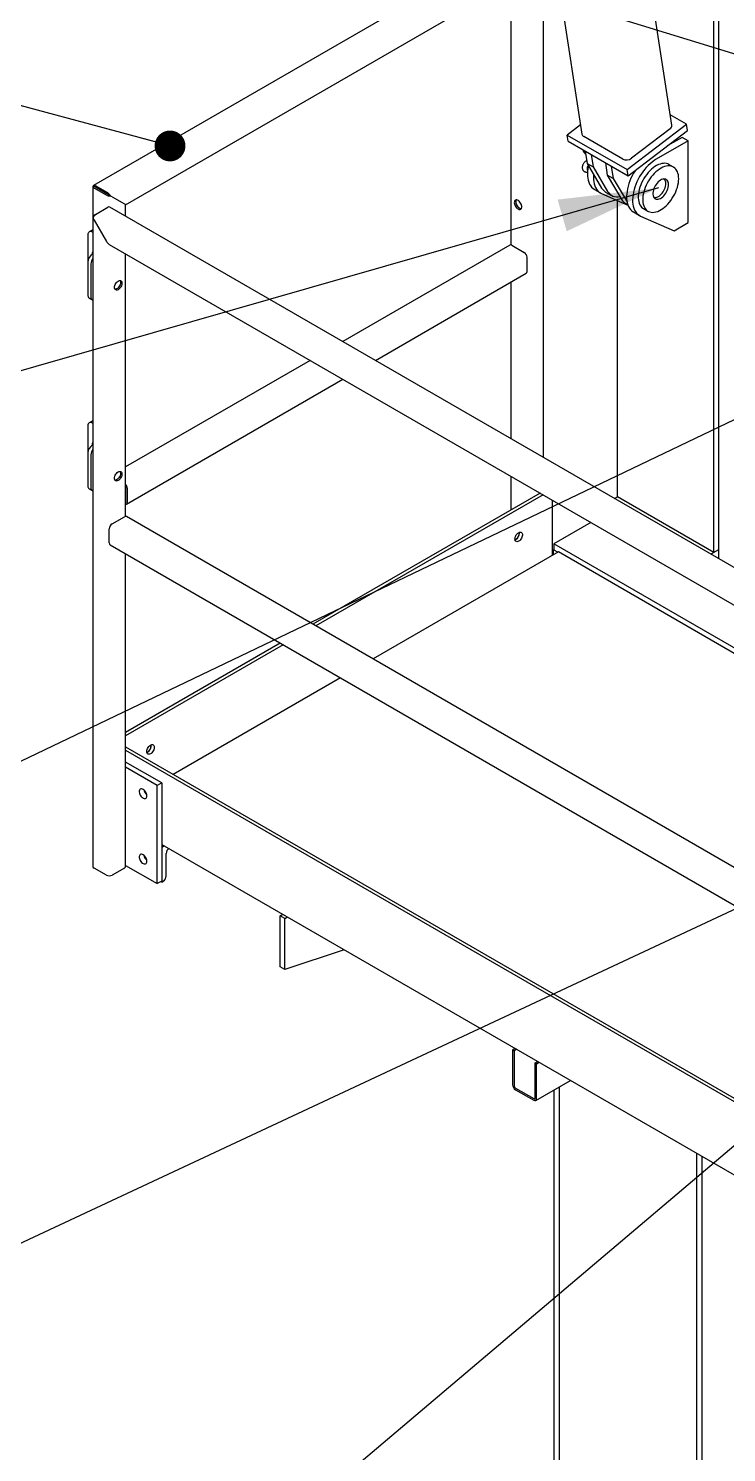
# Model space of a CAD drawing. Header units: millimetres. Extents: x 1293 to 41893, y 1011 to 26911.
# Drawn here: x 2385 to 3081, y 22349 to 23770 of the extents above; entities that cross this region are included whole.
import ezdxf

# ---------------------------------------------------------------- set-up
doc = ezdxf.new("R2010")
doc.units = ezdxf.units.MM
doc.header["$LTSCALE"] = 50
doc.layers.add('CAPA_1', color=7, linetype='Continuous')
doc.layers.add('STRUC', color=4, linetype='Continuous')
doc.dimstyles.new('SLDDIMSTYLE2', dxfattribs={"dimtxt": 0.18, "dimasz": 30.769231, "dimexe": 0, "dimexo": 0.0625, "dimgap": 0, "dimtad": 0, "dimtih": 1, "dimtoh": 1, "dimdec": 0, "dimrnd": 1e-09, "dimzin": 0, "dimdsep": 46, "dimtxsty": 'Standard', "dimblk1": 'DOT', "dimblk2": 'DOT', "dimsah": 1, "dimcen": 0.09, "dimadec": 0, "dimazin": 0, "dimtfac": 30.769231, "dimtdec": 0, "dimtofl": 0, "dimtmove": 0, "dimatfit": 3, "dimldrblk": 'DOT', "dimfxl": 1, "dimfrac": 2, "dimtolj": 1, "dimtzin": 0, "dimarcsym": 0})
doc.dimstyles.new('SLDDIMSTYLE3', dxfattribs={"dimtxt": 0.18, "dimasz": 100, "dimexe": 0, "dimexo": 0.0625, "dimgap": 0, "dimtad": 0, "dimtih": 1, "dimtoh": 1, "dimdec": 0, "dimrnd": 1e-09, "dimzin": 0, "dimdsep": 46, "dimtxsty": 'Standard', "dimsah": 1, "dimcen": 0.09, "dimadec": 0, "dimazin": 0, "dimtfac": 100, "dimtdec": 0, "dimtofl": 0, "dimtmove": 0, "dimatfit": 3, "dimfxl": 1, "dimfrac": 2, "dimtolj": 1, "dimtzin": 0, "dimarcsym": 0})

# ---------------------------------------------------------------- blocks, each defined once
blk = doc.blocks.new('_Dot')
at = {"color": 0, "linetype": 'ByBlock', "lineweight": -2}
blk.add_line((-0.5, 0), (-1, 0), dxfattribs=at)
at = {"color": 0, "linetype": 'ByBlock', "const_width": 0.5}
blk.add_lwpolyline([(-0.25, 0, 1), (0.25, 0, 1)], format="xyb", close=True, dxfattribs=at)

msp = doc.modelspace()

# ---------------------------------------------------------------- linework, layer by layer
at = {"color": 7, "linetype": 'Continuous', "lineweight": 25}
for p, q in [((3026.8469729, 23673.7826044), (2852.8069611, 24797.1202781)), ((2763.1204524, 24787.1301337), (2936.9962821, 23664.8521708)), ((3068.6507595, 23247.2816142), (3068.6507595, 24330.801838)), ((2881.6793887, 23863.0135978), (2449.5079805, 23613.5263544)), ((2898.5515309, 23342.1705656), (2898.5515309, 23853.2732151)), ((2481.466953, 23594.3864309), (2882.2740523, 23825.7674442)), ((2865.9972342, 23816.3710372), (2865.9972342, 23554.2642814)), ((3073.2681452, 23818.5595422), (3073.2681452, 23241.3088111)), ((3041.3943465, 23674.6905565), (3025.2635684, 23684.0026565)), ((2935.5770597, 23674.0125122), (2922.4489085, 23663.9442187)), ((2982.3172827, 23629.382942), (3041.3943465, 23674.6905565)), ((2983.2874515, 23623.1210073), (3042.3645153, 23668.4286218)), ((3025.0572075, 23670.2087901), (2986.6807468, 23640.7769637)), ((3042.3645153, 23668.4286218), (3041.3943465, 23674.6905565)), ((2923.4190774, 23657.682284), (2922.4489085, 23663.9442187)), ((2922.4489085, 23663.9442187), (2982.3172827, 23629.382942)), ((2923.4190774, 23657.682284), (2983.2874515, 23623.1210073)), ((2977.7360499, 23639.9688391), (2938.8455541, 23662.4198445)), ((3043.1223191, 23658.150035), (3011.198805, 23639.7209826)), ((3037.1354817, 23661.6061627), (3022.3060999, 23653.0453428)), ((3026.1504386, 23655.2646323), (3026.2449531, 23656.0661437)), ((3043.1223191, 23658.150035), (3037.1354817, 23661.6061627)), ((3043.1223191, 23576.4959538), (3043.1223191, 23658.150035)), ((2939.0031519, 23646.8748356), (2940.7535554, 23644.9823959)), ((2940.2953592, 23647.9398139), (2942.2051404, 23635.6131707)), ((2946.2821966, 23644.4836862), (2948.1919778, 23632.157043)), ((2942.2051404, 23635.6131707), (2948.1919778, 23632.157043)), ((2942.2051404, 23635.6131707), (2956.7479048, 23610.9995551)), ((2948.1919778, 23632.157043), (2962.7347422, 23607.5434275)), ((2960.4243323, 23636.3196051), (2962.3341134, 23623.9929619)), ((2966.4111697, 23632.8634774), (2968.3209508, 23620.5368342)), ((2983.2874515, 23623.1210073), (2982.3172827, 23629.382942)), ((3028.3879009, 23631.9085009), (3023.8977729, 23634.5005966)), ((2448.9126564, 23612.4954134), (2448.9126564, 22933.9266063)), ((2466.2416453, 23603.178757), (2449.0511338, 23613.102628)), ((2462.3161227, 23603.7859716), (2450.1029744, 23610.8364721)), ((2463.7529637, 23606.2746532), (2451.5398154, 23613.3251537)), ((2968.3209508, 23620.5368342), (2962.3341134, 23623.9929619)), ((2962.3341134, 23623.9929619), (2976.8768779, 23599.3793464)), ((2968.3209508, 23620.5368342), (2982.1174182, 23597.1863257)), ((2468.0634867, 23602.1267607), (2480.276635, 23595.0739682)), ((2949.5615015, 23609.5964381), (2955.5483389, 23606.1403104)), ((2956.6139499, 23605.5992111), (2983.0451163, 23593.9108943)), ((2960.6561231, 23607.0405469), (2966.6429605, 23603.5844192)), ((2972.6218874, 23302.7179021), (2972.6218874, 23598.5202256)), ((2450.1029744, 23583.9200409), (2451.5031821, 23584.7283636)), ((2451.5398154, 23584.7497812), (2463.7529637, 23591.8002816)), ((4389.6861143, 22481.3568935), (2465.7847986, 23592.0014824)), ((2481.466953, 23582.9483673), (2481.466953, 23594.3864309)), ((2980.7850961, 23595.4203381), (2982.9477646, 23594.1718561)), ((2988.5466553, 23587.0907878), (2994.5334927, 23583.6346601)), ((2995.5991038, 23583.0935608), (3028.9801835, 23568.3318727)), ((2998.499837, 23590.5053144), (3002.9899651, 23587.9132187)), ((2448.2331516, 23568.9493256), (2445.2397329, 23567.2212618)), ((2448.2331516, 23568.9493256), (2448.9126564, 23569.2067918)), ((2450.1029744, 23578.9429474), (2462.3161227, 23557.7891541)), ((3028.9801835, 23568.3318727), (3043.1223191, 23576.4959538)), ((2443.8587501, 23564.1689631), (2443.8587501, 23504.2937269)), ((2448.9126564, 23566.6950105), (2448.5727953, 23566.8912081)), ((2465.190135, 23554.7553288), (4357.7271418, 22462.2169701)), ((2865.1557174, 23554.0763877), (2698.3179125, 23457.762973)), ((2867.1875523, 23553.875187), (2879.4007006, 23546.8246866)), ((2448.5727953, 23545.1203251), (2448.9126564, 23545.3165227)), ((2481.466953, 23283.252166), (2481.466953, 23545.3589217)), ((2882.2743826, 23527.7440305), (2882.2743826, 23541.8473234)), ((2446.8521688, 23535.2272955), (2446.8521688, 23502.565663)), ((2730.8748549, 23438.9682503), (2881.4325355, 23525.8833492)), ((2865.9972342, 23516.9727395), (2865.9972342, 23360.963761)), ((2445.2397329, 23501.2414282), (2448.2331516, 23499.5133643)), ((2665.7609701, 23438.9682503), (2481.466953, 23332.5775788)), ((2482.3084698, 23295.4739305), (2698.3179125, 23420.1735275)), ((2443.8587501, 23373.6427736), (2443.8587501, 23313.7675374)), ((2448.2331516, 23378.4231362), (2445.2397329, 23376.6950724)), ((2448.2331516, 23378.4231362), (2448.9126564, 23378.6806024)), ((2448.9126564, 23376.1688211), (2448.5727953, 23376.3650187)), ((2448.5727953, 23354.5941357), (2448.9126564, 23354.7903333)), ((2446.8521688, 23344.7011061), (2446.8521688, 23312.0394736)), ((2481.713476, 23298.1640825), (2481.713476, 23312.2673754)), ((2865.9972342, 23323.3743155), (2865.9972342, 23289.6509805)), ((2445.2397329, 23310.7152387), (2448.2331516, 23308.9871749)), ((2483.1503169, 23311.4379047), (2483.1503169, 23297.3346118)), ((2895.2056638, 23306.512648), (2668.4479773, 23175.6082219)), ((2898.1990825, 23304.7845841), (2671.441396, 23173.8801581)), ((2907.343675, 23299.5055233), (2907.343675, 23244.12914)), ((2969.6885954, 23301.1040124), (2972.6218874, 23302.7973658)), ((3068.6507595, 23247.2816142), (2972.6218874, 23302.7179021)), ((2465.1898047, 23256.7319151), (2465.1898047, 23270.835208)), ((2468.0634867, 23275.8125711), (2480.276635, 23282.8630716)), ((3403.3198991, 22751.3756915), (2482.3084698, 23283.0642723)), ((2870.9748162, 23260.1962658), (2870.2898094, 23259.8738429)), ((2874.7142326, 23266.6758467), (2874.6508001, 23267.4314629)), ((2466.0316518, 23254.8712338), (3402.4783823, 22714.2720433)), ((2481.466953, 22933.9266063), (2481.466953, 23245.9606241)), ((2913.5544295, 23247.7145323), (2728.54854, 23140.9129056)), ((3403.3198991, 22964.9789449), (2913.5544295, 23247.7145323)), ((3073.2681452, 23249.8677105), (3065.8551177, 23245.5882608)), ((3073.2681452, 23249.9471742), (3068.6507595, 23247.2816142)), ((2635.8910349, 23156.8134991), (2481.466953, 23067.6663742)), ((2638.8844536, 23155.0854353), (2481.466953, 23064.2102466)), ((2695.9915976, 23122.1181828), (2529.0380334, 23025.7379417)), ((2481.466953, 23053.2001418), (3403.3198991, 22521.0257637)), ((2481.466953, 23049.7440141), (3403.3198991, 22517.569636)), ((2503.4324965, 23048.0186009), (2502.7541906, 23047.6986127)), ((2507.1742698, 23054.4995425), (2507.1187333, 23055.2091654)), ((2517.5746321, 23017.2229611), (2481.466953, 23038.0674805)), ((2513.084504, 23014.6308653), (2481.466953, 23032.883289)), ((2517.5746321, 23017.2229611), (2513.084504, 23014.6308653)), ((2513.084504, 22916.6459679), (2513.084504, 23014.6308653)), ((2517.5746321, 23017.2229611), (2517.5746321, 22918.2854327)), ((2517.5746321, 22955.8894029), (3403.3198991, 22444.5595442)), ((2520.2051019, 22954.370865), (2517.5746321, 22952.8523271)), ((2522.0647601, 22924.3342179), (2522.0647601, 22946.8026992)), ((2462.3161227, 22925.2171645), (2450.1029744, 22932.267665)), ((2480.276635, 22932.267665), (2468.0634867, 22925.2171645)), ((2481.466953, 22934.8983916), (2513.084504, 22916.6459679)), ((2517.5746321, 22919.2380637), (2513.084504, 22916.6459679)), ((2517.5746321, 22918.2854327), (2516.7495401, 22918.7617482)), ((2517.5746321, 22918.2854327), (2519.0713414, 22919.1494646)), ((2635.8735966, 22884.5597885), (2638.5040664, 22886.0783264)), ((2640.3637246, 22881.9676928), (2635.8735966, 22884.5597885)), ((2635.8735966, 22833.5804238), (2635.8735966, 22884.5597885)), ((2640.3637246, 22881.9676928), (2642.9941945, 22883.4862307)), ((2640.3637246, 22830.9883281), (2640.3637246, 22881.9676928)), ((2699.7883383, 22850.6996693), (2640.3637246, 22830.9883281)), ((2640.3637246, 22830.9883281), (2635.8735966, 22833.5804238)), ((2870.4940162, 22752.1533791), (2867.8635464, 22750.6348412)), ((2867.8635464, 22750.6348412), (2867.8635464, 22715.9296792)), ((2867.8635464, 22750.6348412), (2869.3003873, 22749.8053705)), ((2871.9308572, 22751.3239085), (2869.3003873, 22749.8053705)), ((2869.3003873, 22749.8053705), (2869.3003873, 22715.1002086)), ((2890.374055, 22737.6398011), (2893.0045249, 22739.1583391)), ((2890.374055, 22737.6398011), (2891.810896, 22736.8103305)), ((2890.374055, 22702.9346392), (2890.374055, 22737.6398011)), ((2891.810896, 22736.8103305), (2894.4413659, 22738.3288684)), ((2891.810896, 22702.1051685), (2891.810896, 22736.8103305)), ((2890.9690489, 22700.2444872), (2925.690823, 22720.2889408)), ((2870.7372283, 22712.611527), (2888.9372141, 22702.1048989)), ((2870.7372283, 22710.9523161), (2888.9372141, 22700.445688))]:
    msp.add_line(p, q, dxfattribs=at)
at = {"color": 7, "linetype": 'Continuous', "lineweight": 25, "flags": 128}
for points in [[(3011.198805, 23639.7209826), (3009.1656056, 23638.4457876), (3007.1475637, 23636.9771911), (3005.1597233, 23635.3261412), (3003.2169038, 23633.5049465), (3001.3335887, 23631.5271838), (2999.5238179, 23629.4075972), (2997.8010831, 23627.1619879), (2996.1782272, 23624.8070967), (2994.6673483, 23622.3604793), (2993.2797101, 23619.8403749), (2992.0256571, 23617.2655707), (2990.9145383, 23614.6552616), (2989.9546369, 23612.0289073), (2989.1531089, 23609.4060869), (2988.5159297, 23606.8063534), (2988.0478493, 23604.2490876), (2987.7523573, 23601.7533537), (2987.6316565, 23599.3377571), (2987.6866468, 23597.0203059), (2987.9169181, 23594.8182765), (2988.3207539, 23592.7480849), (2988.8951436, 23590.8251641), (2989.6358051, 23589.0638493), (2990.5372169, 23587.4772711), (2991.592659, 23586.0772571), (2992.7942632, 23584.8742444), (2994.1330717, 23583.8772014), (2995.5991038, 23583.0935608)], [(2943.4553365, 23633.4972148), (2943.2138576, 23633.1736367), (2942.7459476, 23632.3777231), (2942.4127912, 23631.539364), (2942.237391, 23630.7164441), (2942.2318575, 23629.9657817), (2942.3965729, 23629.3392063), (2942.7201644, 23628.8799798), (2942.8832725, 23628.7545794)], [(2943.6365868, 23633.190449), (2943.5439384, 23632.7681314), (2943.075858, 23630.2108656), (2942.780366, 23627.7151317), (2942.6596652, 23625.2995351), (2942.7146555, 23622.9820839), (2942.9449268, 23620.7800545), (2943.3487626, 23618.7098629), (2943.9231523, 23616.786942), (2944.6638138, 23615.0256273), (2945.5652256, 23613.439049), (2946.6206677, 23612.0390351), (2947.822272, 23610.8360224), (2949.1610805, 23609.8389793), (2949.5615015, 23609.5964381)], [(2990.3936005, 23628.570883), (2990.1913898, 23628.2632244), (2988.6805109, 23625.816607), (2987.2928727, 23623.2965026), (2986.0388197, 23620.7216984), (2984.9277008, 23618.1113893), (2983.9677995, 23615.485035), (2983.1662715, 23612.8622146), (2982.5290923, 23610.2624811), (2982.0610119, 23607.7052153), (2981.7655199, 23605.2094814), (2981.6448191, 23602.7938848), (2981.6998094, 23600.4764336), (2981.9300807, 23598.2744042), (2982.3339165, 23596.2042126), (2982.9083061, 23594.2812918), (2983.6489677, 23592.519977), (2984.5503794, 23590.9333987), (2985.6058216, 23589.5333848), (2986.8074258, 23588.3303721), (2988.1462343, 23587.3333291), (2988.5466553, 23587.0907878)], [(3023.8977729, 23634.5005966), (3022.7805014, 23635.040939), (3021.4015388, 23635.4616662), (3019.927316, 23635.6680341), (3018.3715974, 23635.6581159), (3016.7489085, 23635.4320042), (3015.0743997, 23634.9918101), (3013.3637055, 23634.3416437), (3011.6327982, 23633.4875753), (3009.8978388, 23632.4375792), (3008.1750263, 23631.2014588), (3006.4804459, 23629.7907556), (3004.8299195, 23628.2186408), (3003.2388578, 23626.499793), (3001.7221159, 23624.6502604), (3000.2938553, 23622.6873117), (2998.9674113, 23620.6292744), (2997.7551685, 23618.4953639), (2996.6684453, 23616.3055039), (2995.7173882, 23614.0801405), (2994.9108769, 23611.8400513), (2994.2564416, 23609.6061516), (2993.7601926, 23607.3992984), (2993.4267632, 23605.2400968), (2993.2592665, 23603.1487065), (2993.2592665, 23601.1446543), (2993.4267632, 23599.2466515), (2993.7601926, 23597.4724193), (2994.2564416, 23595.8385231), (2994.9108769, 23594.3602182), (2995.7173882, 23593.0513072), (2996.6684453, 23591.924011), (2997.7551685, 23590.9888549), (2998.499837, 23590.5053144)], [(3033.6494453, 23620.2792428), (3033.565599, 23622.2325513), (3033.3148432, 23624.0708155), (3032.899519, 23625.776872), (3032.3235041, 23627.3347918), (3031.5921768, 23628.7300291), (3030.7123652, 23629.9495568), (3029.6922838, 23630.9819886), (3028.5414569, 23631.817685), (3027.2706295, 23632.4488433), (3025.8916669, 23632.8695705), (3024.4174441, 23633.0759383), (3022.8617255, 23633.0660201), (3021.2390365, 23632.8399084), (3019.5645277, 23632.3997143), (3017.8538335, 23631.7495479), (3016.1229263, 23630.8954795), (3014.3879669, 23629.8454834), (3012.6651543, 23628.6093631), (3010.9705739, 23627.1986598), (3009.3200476, 23625.6265451), (3007.7289858, 23623.9076972), (3006.2122439, 23622.0581646), (3004.7839834, 23620.095216), (3003.4575393, 23618.0371787), (3002.2452966, 23615.9032682), (3001.1585734, 23613.7134081), (3000.2075163, 23611.4880447), (2999.401005, 23609.2479556), (2998.7465696, 23607.0140558), (2998.2503206, 23604.8072027), (2997.9168912, 23602.648001), (2997.7493946, 23600.5566108), (2997.7493946, 23598.5525586), (2997.9168912, 23596.6545558), (2998.2503206, 23594.8803235), (2998.7465696, 23593.2464274), (2999.401005, 23591.7681225), (3000.2075163, 23590.4592115), (3001.1585734, 23589.3319153), (3002.2452966, 23588.3967591), (3003.4575393, 23587.6624743), (3004.7839834, 23587.1359167), (3006.2122439, 23586.8220026), (3007.7289858, 23586.7236629), (3009.3200476, 23586.8418159), (3010.9705739, 23587.1753582), (3012.6651543, 23587.7211759), (3014.3879669, 23588.4741726), (3016.1229263, 23589.4273179), (3017.8538335, 23590.5717126), (3019.5645277, 23591.8966716), (3021.2390365, 23593.3898242), (3022.8617255, 23595.0372293), (3024.4174441, 23596.8235055), (3025.8916669, 23598.7319748), (3027.2706295, 23600.7448184), (3028.5414569, 23602.8432427), (3029.6922838, 23605.0076556), (3030.7123652, 23607.2178483), (3031.5921768, 23609.4531849), (3032.3235041, 23611.6927947), (3032.899519, 23613.9157671), (3033.3148432, 23616.1013468), (3033.565599, 23618.2291275), (3033.6494453, 23620.2792428)], [(2948.7861392, 23624.4748362), (2948.7672034, 23624.259004), (2948.6465026, 23621.8434074), (2948.7014929, 23619.5259562), (2948.9317642, 23617.3239268), (2949.3356, 23615.2537352), (2949.9099897, 23613.3308144), (2950.6506512, 23611.5694996), (2951.552063, 23609.9829214), (2952.6075051, 23608.5829074), (2953.8091094, 23607.3798947), (2955.1479179, 23606.3828517), (2956.6139499, 23605.5992111)], [(3023.5496034, 23614.4487282), (3023.4658351, 23615.7220225), (3023.2163157, 23616.8714619), (3022.8063632, 23617.8725482), (3022.244715, 23618.7039449), (3021.5433417, 23619.3479323), (3020.7171918, 23619.7907848), (3019.7838733, 23620.0230639), (3018.7632783, 23620.039819), (3017.677159, 23619.8406928), (3016.548664, 23619.4299295), (3015.4018454, 23618.8162838), (3014.2611456, 23618.0128344), (3013.1508766, 23617.0367055), (3012.0947018, 23615.9087015), (3011.1151319, 23614.652864), (3010.2330445, 23613.2959589), (3009.46724, 23611.8669062), (3008.8340401, 23610.3961639), (3008.3469402, 23608.9150781), (3008.0163223, 23607.4552157), (3007.8492327, 23606.047691), (3007.8492327, 23604.7225031), (3008.0163223, 23603.5078961), (3008.3469402, 23602.429757), (3008.8340401, 23601.5110647), (3009.46724, 23600.7713995), (3010.2330445, 23600.2265259), (3011.1151319, 23599.8880572), (3012.0947018, 23599.763207), (3013.1508766, 23599.8546365), (3014.2611456, 23600.1603969), (3015.4018454, 23600.6739715), (3016.548664, 23601.3844143), (3017.677159, 23602.2765835), (3018.7632783, 23603.3314641), (3019.7838733, 23604.526573), (3020.7171918, 23605.8364387), (3021.5433417, 23607.2331436), (3022.244715, 23608.6869194), (3022.8063632, 23610.1667813), (3023.2163157, 23611.6411887), (3023.4658351, 23613.0787171), (3023.5496034, 23614.4487282)], [(3008.6620893, 23601.7989747), (3008.7779539, 23601.7569606), (3009.7020956, 23601.5628757), (3010.7098223, 23601.5842225), (3011.7786232, 23601.8205242), (3012.8846228, 23602.2665021), (3014.0031151, 23602.912194), (3015.1091148, 23603.7431761), (3016.1779156, 23604.7408855), (3017.1856424, 23605.8830353), (3018.1097841, 23607.1441115), (3018.9296969, 23608.4959439), (3019.6270655, 23609.9083348), (3020.1863116, 23611.3497336), (3020.5949428, 23612.7879419), (3020.8438307, 23614.1908326), (3020.9274158, 23615.5270672)], [(2873.2941264, 23590.0950608), (2874.0984971, 23589.7317269), (2874.8652563, 23589.5874207), (2875.5585512, 23589.6688899), (2876.1459641, 23589.9723251), (2876.6000283, 23590.483538), (2876.8995122, 23591.1786248), (2877.0304122, 23592.025084), (2876.9866077, 23592.9833362), (2876.7701468, 23594.0085746), (2876.3911511, 23595.0528601), (2875.867342, 23596.0673631), (2875.2232121, 23597.0046466), (2874.4888804, 23597.8208842), (2873.6986833, 23598.4779096), (2872.8895696, 23598.945001), (2872.0993725, 23599.2003178), (2871.3650407, 23599.2319215), (2870.7209109, 23599.0383345), (2870.1971018, 23598.6286086), (2869.8181061, 23598.0219023), (2869.6016452, 23597.2465843), (2869.5578407, 23596.3389077), (2869.6887407, 23595.3413145), (2869.9882246, 23594.300451), (2870.4422887, 23593.2649868), (2871.0297017, 23592.2833391), (2871.7229966, 23591.4014086), (2872.4897558, 23590.6604335), (2873.2941264, 23590.0950608)], [(2871.4663073, 23599.2413522), (2871.2549471, 23598.8513729), (2871.0384862, 23598.0760549), (2870.9946817, 23597.1683784), (2871.1255817, 23596.1707851), (2871.4250656, 23595.1299216), (2871.8791297, 23594.0944574), (2872.4665426, 23593.1128097), (2873.1598376, 23592.2308793), (2873.9265967, 23591.4899041), (2874.7309674, 23590.9245314)], [(2481.466953, 23594.3864309), (2481.4514883, 23594.3953932), (2481.3284756, 23594.4664839), (2481.0861879, 23594.6064389), (2480.7319869, 23594.8110055), (2480.276635, 23595.0739682)], [(2448.5727953, 23566.8912081), (2447.6531307, 23567.3175218), (2446.7688083, 23567.5182579), (2445.9538121, 23567.485702), (2445.239462, 23567.2211054), (2444.65321, 23566.7346363), (2444.2175855, 23566.0449895), (2443.9493292, 23565.1786676), (2443.8587501, 23564.1689631)], [(2470.4282874, 23511.7699168), (2470.515768, 23512.7492758), (2470.7741193, 23513.7838441), (2471.191261, 23514.8252462), (2471.7476881, 23515.8247875), (2472.4173826, 23516.7357304), (2473.1690304, 23517.5154804), (2473.9674853, 23518.1275771), (2474.7754124, 23518.5433996), (2475.5550339, 23518.7435046), (2476.2698956, 23518.7185352), (2476.8865714, 23518.4696591), (2477.3762262, 23518.0085134), (2477.7159642, 23517.3566609), (2477.8898998, 23516.5445813), (2477.8898998, 23515.6102466), (2477.7159642, 23514.5973453), (2477.3762262, 23513.5532395), (2476.8865714, 23512.5267505), (2476.2698956, 23511.5658757), (2475.5550339, 23510.7155445), (2474.7754124, 23510.0155176), (2473.9674853, 23509.4985274), (2473.1690304, 23509.1887477), (2472.4173826, 23509.1006636), (2471.7476881, 23509.2383937), (2471.191261, 23509.5954979), (2470.7741193, 23510.1552785), (2470.515768, 23510.8915607), (2470.4282874, 23511.7699168)], [(2475.9978799, 23518.7554262), (2476.2791233, 23518.1861315), (2476.4530588, 23517.3740519), (2476.4530588, 23516.4397172), (2476.2791233, 23515.4268159), (2475.9393852, 23514.3827102), (2475.4497305, 23513.3562211), (2474.8330547, 23512.3953463), (2474.1181929, 23511.5450152), (2473.3385714, 23510.8449882), (2472.5306443, 23510.327998), (2471.7321894, 23510.0182183), (2470.9805416, 23509.9301342), (2470.9054007, 23509.9340377)], [(2446.8521688, 23502.565663), (2446.9427479, 23501.5559585), (2447.2110042, 23500.6896367), (2447.6466287, 23499.9999898), (2448.2328807, 23499.5135207), (2448.9126564, 23499.2558982)], [(2448.5727953, 23376.3650187), (2447.6531307, 23376.7913324), (2446.7688083, 23376.9920684), (2445.9538121, 23376.9595126), (2445.239462, 23376.6949159), (2444.65321, 23376.2084469), (2444.2175855, 23375.5188), (2443.9493292, 23374.6524782), (2443.8587501, 23373.6427736)], [(2470.4282874, 23321.2437274), (2470.515768, 23322.2230864), (2470.7741193, 23323.2576546), (2471.191261, 23324.2990568), (2471.7476881, 23325.298598), (2472.4173826, 23326.209541), (2473.1690304, 23326.989291), (2473.9674853, 23327.6013877), (2474.7754124, 23328.0172102), (2475.5550339, 23328.2173151), (2476.2698956, 23328.1923458), (2476.8865714, 23327.9434697), (2477.3762262, 23327.482324), (2477.7159642, 23326.8304714), (2477.8898998, 23326.0183918), (2477.8898998, 23325.0840571), (2477.7159642, 23324.0711558), (2477.3762262, 23323.0270501), (2476.8865714, 23322.000561), (2476.2698956, 23321.0396862), (2475.5550339, 23320.1893551), (2474.7754124, 23319.4893282), (2473.9674853, 23318.9723379), (2473.1690304, 23318.6625583), (2472.4173826, 23318.5744741), (2471.7476881, 23318.7122042), (2471.191261, 23319.0693085), (2470.7741193, 23319.6290891), (2470.515768, 23320.3653713), (2470.4282874, 23321.2437274)], [(2475.9978799, 23328.2292367), (2476.2791233, 23327.6599421), (2476.4530588, 23326.8478625), (2476.4530588, 23325.9135278), (2476.2791233, 23324.9006265), (2475.9393852, 23323.8565207), (2475.4497305, 23322.8300317), (2474.8330547, 23321.8691569), (2474.1181929, 23321.0188257), (2473.3385714, 23320.3187988), (2472.5306443, 23319.8018086), (2471.7321894, 23319.4920289), (2470.9805416, 23319.4039448), (2470.9054008, 23319.4078483)], [(2446.8521688, 23312.0394736), (2446.9427479, 23311.0297691), (2447.2110042, 23310.1634472), (2447.6466287, 23309.4738004), (2448.2328807, 23308.9873313), (2448.9126564, 23308.7297087)], [(2870.2264615, 23260.6289839), (2870.3139421, 23261.6083429), (2870.5722934, 23262.6429112), (2870.9894351, 23263.6843133), (2871.5458621, 23264.6838546), (2872.2155567, 23265.5947975), (2872.9672045, 23266.3745475), (2873.7656594, 23266.9866442), (2874.5735865, 23267.4024668), (2875.353208, 23267.6025717), (2876.0680697, 23267.5776023), (2876.6847455, 23267.3287262), (2877.1744003, 23266.8675806), (2877.5141383, 23266.215728), (2877.6880739, 23265.4036484), (2877.6880739, 23264.4693137), (2877.5141383, 23263.4564124), (2877.1744003, 23262.4123066), (2876.6847455, 23261.3858176), (2876.0680697, 23260.4249428), (2875.353208, 23259.5746116), (2874.5735865, 23258.8745847), (2873.7656594, 23258.3575945), (2872.9672045, 23258.0478148), (2872.2155567, 23257.9597307), (2871.5458621, 23258.0974608), (2870.9894351, 23258.454565), (2870.5722934, 23259.0143456), (2870.3139421, 23259.7506278), (2870.2264615, 23260.6289839)], [(2502.6841418, 23048.4513191), (2502.7716224, 23049.4306781), (2503.0299736, 23050.4652463), (2503.4471153, 23051.5066484), (2504.0035424, 23052.5061897), (2504.6732369, 23053.4171327), (2505.4248847, 23054.1968826), (2506.2233396, 23054.8089794), (2507.0312667, 23055.2248019), (2507.8108883, 23055.4249068), (2508.52575, 23055.3999375), (2509.1424258, 23055.1510614), (2509.6320805, 23054.6899157), (2509.9718186, 23054.0380631), (2510.1457541, 23053.2259835), (2510.1457541, 23052.2916488), (2509.9718186, 23051.2787475), (2509.6320805, 23050.2346418), (2509.1424258, 23049.2081527), (2508.52575, 23048.2472779), (2507.8108883, 23047.3969468), (2507.0312667, 23046.6969199), (2506.2233396, 23046.1799296), (2505.4248847, 23045.8701499), (2504.6732369, 23045.7820658), (2504.0035424, 23045.9197959), (2503.4471153, 23046.2769002), (2503.0299736, 23046.8366807), (2502.7716224, 23047.572963), (2502.6841418, 23048.4513191)], [(2502.6841418, 23004.3040504), (2502.5966612, 23005.2834094), (2502.3383099, 23006.3179777), (2501.9211682, 23007.3593798), (2501.3647412, 23008.3589211), (2500.6950466, 23009.269864), (2499.9433988, 23010.049614), (2499.1449439, 23010.6617107), (2498.3370168, 23011.0775332), (2497.5573953, 23011.2776382), (2496.8425336, 23011.2526688), (2496.2258578, 23011.0037927), (2495.736203, 23010.542647), (2495.396465, 23009.8907945), (2495.2225294, 23009.0787149), (2495.2225294, 23008.1443802), (2495.396465, 23007.1314789), (2495.736203, 23006.0873731), (2496.2258578, 23005.0608841), (2496.8425336, 23004.1000093), (2497.5573953, 23003.2496781), (2498.3370168, 23002.5496512), (2499.1449439, 23002.032661), (2499.9433988, 23001.7228813), (2500.6950466, 23001.6347972), (2501.3647412, 23001.7725273), (2501.9211682, 23002.1296315), (2502.3383099, 23002.6894121), (2502.5966612, 23003.4256943), (2502.6841418, 23004.3040504)], [(2502.6841418, 22938.9807855), (2502.5966612, 22939.9601445), (2502.3383099, 22940.9947127), (2501.9211682, 22942.0361149), (2501.3647412, 22943.0356561), (2500.6950466, 22943.9465991), (2499.9433988, 22944.726349), (2499.1449439, 22945.3384458), (2498.3370168, 22945.7542683), (2497.5573953, 22945.9543732), (2496.8425336, 22945.9294039), (2496.2258578, 22945.6805278), (2495.736203, 22945.2193821), (2495.396465, 22944.5675295), (2495.2225294, 22943.7554499), (2495.2225294, 22942.8211152), (2495.396465, 22941.8082139), (2495.736203, 22940.7641082), (2496.2258578, 22939.7376191), (2496.8425336, 22938.7767443), (2497.5573953, 22937.9264132), (2498.3370168, 22937.2263863), (2499.1449439, 22936.709396), (2499.9433988, 22936.3996163), (2500.6950466, 22936.3115322), (2501.3647412, 22936.4492623), (2501.9211682, 22936.8063666), (2502.3383099, 22937.3661471), (2502.5966612, 22938.1024294), (2502.6841418, 22938.9807855)]]:
    msp.add_lwpolyline(points, dxfattribs=at)
at = {"color": 7, "linetype": 'Continuous', "lineweight": 25}
for centre, radius, start, end in [((3022.9521966, 23673.4980434), 3.9051578, 302.6178688275, 4.1787329323), ((2940.3950073, 23665.5170315), 3.4631449, 191.0684611167, 243.422227334), ((2941.6224427, 23649.0889978), 3.4297521, 178.9255614183, 220.2088021325), ((2981.5449125, 23647.7166705), 8.6334423, 243.8210982309, 306.5038489056), ((2450.735754, 23612.5073628), 1.7866969, 160.538998088, 249.2579248011), ((2450.4092604, 23611.9413332), 1.7869285, 50.7518319224, 139.4672041396), ((2966.1390516, 23616.3616791), 10.8141579, 209.7253507475, 239.5348681554), ((3015.4306191, 23616.0139205), 5.5183149, 354.9384994272, 47.8114671313), ((2465.1829064, 23609.3266902), 6.2384302, 242.6428251551, 279.7710969792), ((2460.3890132, 23601.0222626), 6.2372887, 20.2271137856, 57.3620294109), ((2972.2674089, 23613.2144839), 11.0920068, 210.7487381056, 284.5127094215), ((2986.2680246, 23604.7414703), 10.8141579, 209.7253507476, 239.5348681553), ((2450.735754, 23582.2491502), 1.7866969, 110.7420751989, 199.4610019121), ((2454.9037659, 23579.4973906), 6.2372887, 122.6379705891, 159.7728862144), ((2464.9444541, 23590.1278504), 2.0534545, 65.8432420497, 125.4672163795), ((2876.4470534, 23593.5781673), 3.1601795, 237.1095604787, 272.0262048392), ((2865.9971252, 23552.2134933), 2.0440995, 54.3824225248, 114.307119046), ((2454.0935241, 23536.4896203), 10.2453654, 122.60547834, 177.3945215144), ((2456.852553, 23534.8226539), 10.0085672, 142.4959223798, 177.6829273627), ((2451.1848595, 23545.4704414), 3.1712232, 135.7668264305, 192.048944637), ((2876.0352643, 23541.5634089), 6.2455747, 2.6054784856, 57.39452166), ((2880.3411965, 23527.4978983), 1.9487918, 304.0563509356, 7.2558294578), ((2447.1254295, 23503.9331486), 3.2865195, 173.7011524562, 234.9866671502), ((2454.0935241, 23345.9634309), 10.2453654, 122.60547834, 177.3945215144), ((2451.1848594, 23354.9442521), 3.1712231, 135.7668258146, 192.0489390416), ((2456.852553, 23344.2964645), 10.0085672, 142.4959223798, 177.6829273627), ((2447.1254295, 23313.4069592), 3.2865195, 173.7011524458, 234.9866671609), ((2476.8736422, 23311.1422097), 6.283636, 2.6972177617, 43.030068917), ((2478.9067897, 23312.1858862), 2.807869, 1.6630561815, 24.2472696564), ((2480.5941882, 23298.0825779), 1.1222514, 321.0496531879, 4.1648284103), ((2481.4221364, 23297.0387818), 1.7533178, 271.4647000056, 9.7137442889), ((2471.4289229, 23270.5512935), 6.2455747, 122.6054783401, 177.3945215142), ((2481.4670621, 23281.2013779), 2.0440995, 65.692880954, 125.6175774751), ((2467.1811724, 23256.5121066), 2.0034623, 173.70115258, 234.9866670269), ((2866.996552, 23266.8553967), 7.7197688, 295.2527072013, 358.6672674297), ((2866.9613733, 23266.7894746), 7.7186868, 301.3298680825, 4.7775839775), ((2499.4514744, 23054.6811151), 7.7249296, 295.3728498777, 358.6531520809), ((2499.400623, 23054.6264185), 7.7407529, 301.3901716942, 4.2612476453), ((2508.1588956, 23011.7847181), 8.5230267, 190.8134515117, 229.1811719555), ((2508.1588956, 22946.4614532), 8.5230267, 190.8134515539, 229.1811719135), ((2528.6461314, 22946.4782458), 6.589364, 126.6190774525, 177.177674539), ((2450.9465139, 22934.1294258), 2.0439452, 185.6947992512, 245.6253417064), ((2479.4330955, 22934.1294258), 2.0439452, 294.3746582935, 354.3052007488), ((2465.1898047, 22930.7633504), 6.246457, 242.6096722365, 297.3903277635), ((2515.5656786, 22924.6299622), 6.505807, 302.60547834, 357.3945215144), ((2874.1026646, 22716.2135937), 6.2455747, 182.6054784857, 237.3945216599), ((2872.4199465, 22715.2421658), 3.1227874, 182.6054784857, 237.39452166), ((2889.4981119, 22702.7925471), 0.8873931, 230.7967147638, 9.2140369908), ((2890.0590098, 22701.8209844), 1.7747862, 230.7967147643, 9.2140369904)]:
    msp.add_arc(centre, radius, start, end, dxfattribs=at)
for centre, major_axis, ratio, start_param, end_param in [((2465.1898047, 23603.785702), (4.064, -2.3464786), 0.0000703729, 0.785438798, 1.3090375702), ((2477.402953, 23596.7329095), (4.064, -2.3464786), 0.0000703729, 0.000040627, 0.7854387913), ((2452.9766564, 23580.6018887), (-2.8737987, 4.9772957), 0.5773346305, 1.0471569192, 1.5707556948), ((2465.1898047, 23559.4480953), (-2.8737987, 4.9772957), 0.5773346305, 1.5707556948, 2.3562351222)]:
    msp.add_ellipse(centre, major_axis=major_axis, ratio=ratio, start_param=start_param, end_param=end_param, dxfattribs=at)
msp.add_open_spline([(2941.7595224, 23638.4894027), (2941.7382441, 23638.4814497), (2941.4086368, 23638.3582549), (2940.8081307, 23637.9606966), (2939.9722265, 23637.2934085), (2939.2100915, 23636.4548471), (2938.54652, 23635.5028664), (2938.0074871, 23634.4633251), (2937.6111374, 23633.3611196), (2937.3886578, 23632.2556867), (2937.3486239, 23631.1935271), (2937.4820318, 23630.2178426), (2937.7805488, 23629.331418), (2938.2334703, 23628.5517293), (2938.847321, 23627.8754621), (2939.605983, 23627.350408), (2940.4676906, 23627.0144713), (2941.3517213, 23626.8862269), (2942.1257214, 23626.9118531), (2942.5835221, 23627.0399754), (2942.75978, 23627.0893038)], degree=3, knots=[0, 0, 0, 0, 0.0041619453, 0.064469716, 0.1279820422, 0.1929722938, 0.2580687203, 0.3234381747, 0.3897315459, 0.4577569217, 0.5206242102, 0.5806310194, 0.6374289123, 0.6919771669, 0.7452947933, 0.8034194425, 0.8588982955, 0.9127209663, 0.9663966974, 1, 1, 1, 1], dxfattribs=at)
at = {"layer": 'STRUC', "linetype": 'Continuous', "lineweight": 25}
for p, q in [((2946.1133688, 23277.1242554), (2909.0643015, 23255.7362841)), ((3403.3198991, 22970.408601), (2909.0643015, 23255.7362841)), ((2909.0643015, 23255.7362841), (2909.0643015, 23249.6525107)), ((2908.592897, 23249.9246468), (2909.0643015, 23250.1967828)), ((2912.9878859, 23247.3874736), (2908.592897, 23249.9246468)), ((2908.592897, 23244.8503005), (2908.592897, 23249.9246468)), ((2909.0643015, 22710.6906542), (2909.0643015, 22078.4390318)), ((2914.3327184, 22713.7320465), (2914.3327184, 22091.8514811)), ((3051.5510319, 22647.6313887), (3051.5510319, 22012.6370349)), ((3056.8194489, 22644.5899964), (3056.8194489, 22009.5956425))]:
    msp.add_line(p, q, dxfattribs=at)

# ---------------------------------------------------------------- leaders
at = {"layer": 'CAPA_1'}
for points, dimstyle in [([(3355.6346151, 23663.013906), (2138.9399425, 24036.9246494)], 'SLDDIMSTYLE2'), ([(2525.871267, 23653.0167573), (2201.7949738, 23740.1194414)], 'SLDDIMSTYLE2'), ([(3723.2467328, 23683.0745665), (2086.5827462, 22900.0135735)], 'SLDDIMSTYLE2'), ([(3013.443869, 23611.2069076), (2189.9829113, 23375.0173917)], 'SLDDIMSTYLE3'), ([(3782.9284914, 23243.1563716), (2346.0934473, 22025.5938051)], 'SLDDIMSTYLE2'), ([(4613.3411658, 23172.3653482), (2944.09302, 20990.7642905)], 'SLDDIMSTYLE3'), ([(3795.0513278, 22974.2131815), (2389.2719944, 21592.0303599)], 'SLDDIMSTYLE3'), ([(3117.1244562, 22904.1104496), (2293.8186643, 22519.0007768)], 'SLDDIMSTYLE2'), ([(3966.0766194, 22847.4147834), (2649.8231909, 21347.8205454)], 'SLDDIMSTYLE2')]:
    msp.add_leader(points, dimstyle=dimstyle, dxfattribs=at)

doc.saveas('drawing.dxf')
